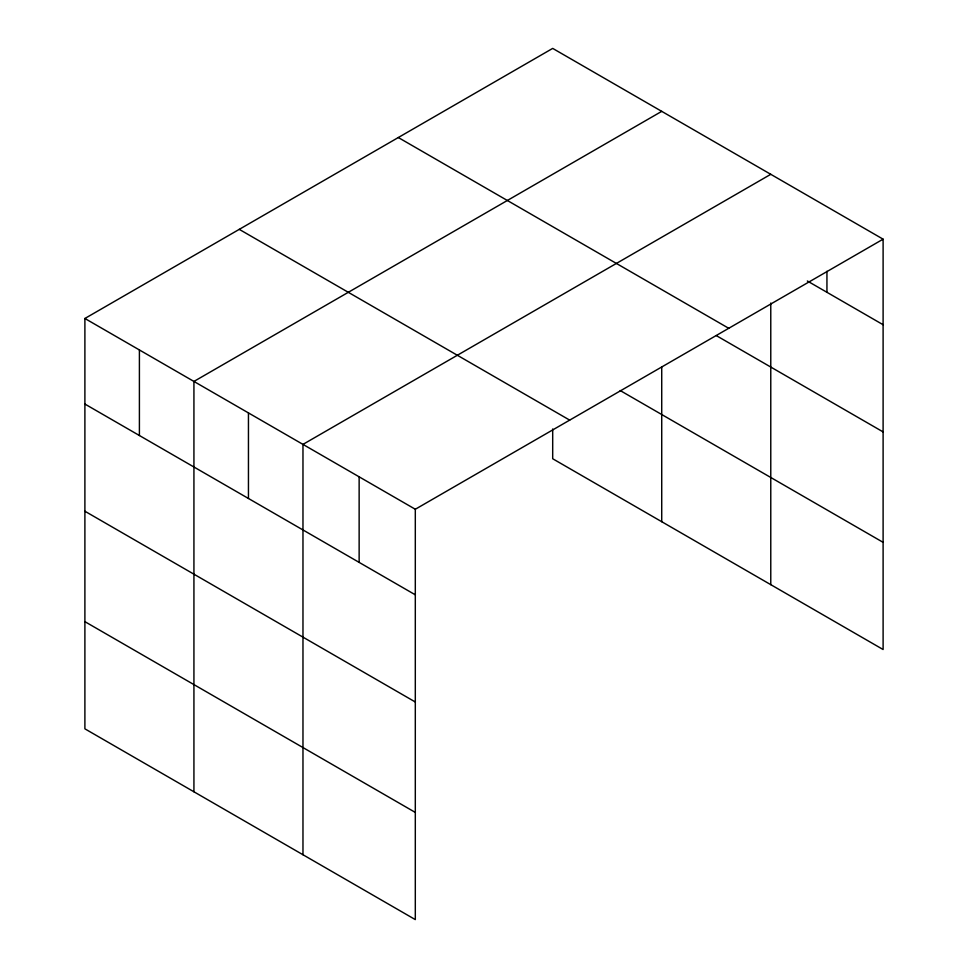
<?xml version="1.0" encoding="UTF-8"?>
<svg xmlns="http://www.w3.org/2000/svg" width="968" height="968" viewBox="0 0 968 968"><rect width="100%" height="100%" fill="white"/><g stroke="black" fill="none" stroke-linecap="round" stroke-linejoin="round"><path stroke-width="1.45" d="M770.77 303.044L770.77 584.66M84.894 318.484L415.308 509.253L415.308 919.6L84.894 728.831L84.894 318.484L552.692 48.4L883.106 239.169L883.106 649.516L552.692 458.747L552.692 428.981M661.725 111.356L193.927 381.44L193.927 791.788M770.77 174.313L302.972 444.385L302.972 854.744M415.308 509.253L883.106 239.169M807.348 280.986L883.106 324.728M398.308 137.529L728.735 328.297M716.247 335.569L883.106 431.909M620.185 390.54L883.106 542.334M239.265 229.356L569.692 420.124M84.894 404.043L415.308 594.812M84.894 511.225L415.308 701.994M84.894 621.65L415.308 812.418M826.938 271.282L826.938 292.3M661.725 366.775L661.725 521.704M359.14 476.825L359.14 562.384M248.449 412.912L248.449 498.472M139.404 349.956L139.404 435.515"/></g></svg>
